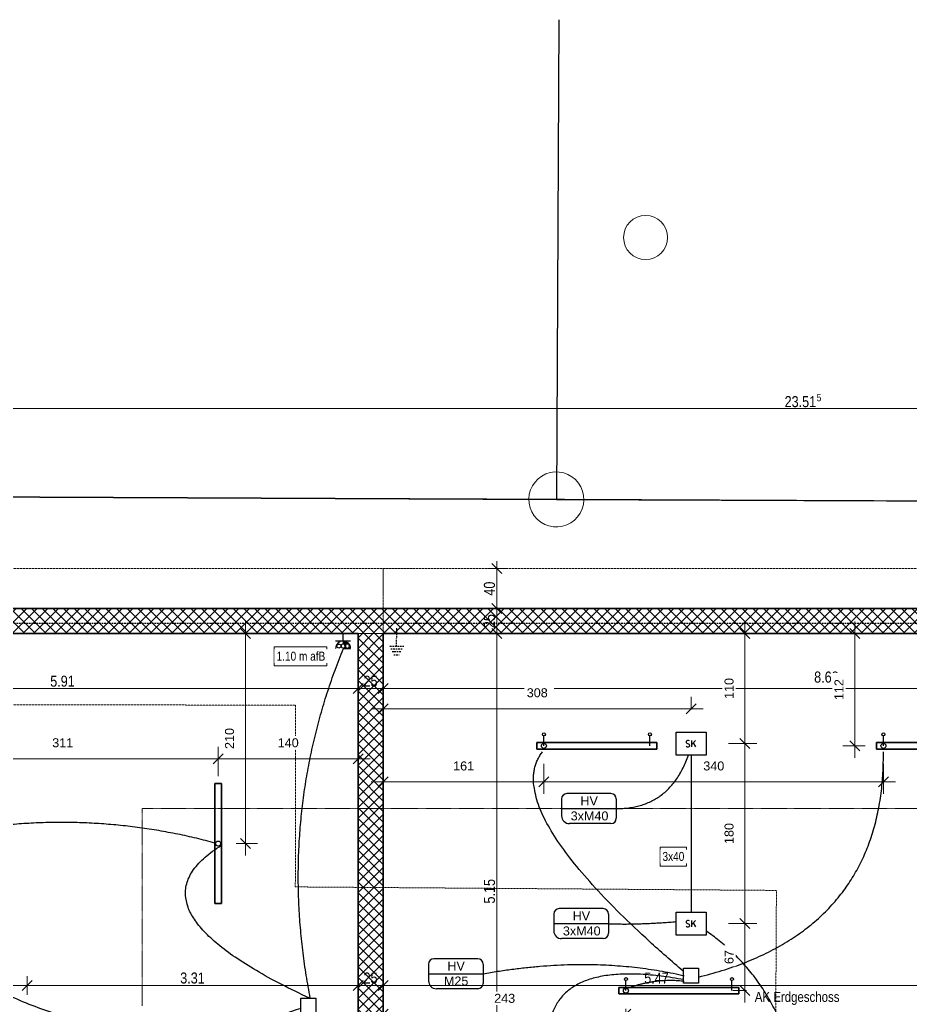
# Model space of a CAD drawing. Header units: millimetres. Extents: x -24363 to 26500, y -21894 to 23000.
# Drawn here: x -9004 to -98, y 3434 to 13287 of the extents above; entities that cross this region are included whole.
import ezdxf

# ---------------------------------------------------------------- set-up
doc = ezdxf.new("R2010")
doc.units = ezdxf.units.MM
for name, pattern in [('Achse', [25, 15, -5, 0, -5]), ('IMPORT-Strich 2_1mm _3_', [3, 2, -1]), ('IMPORT-Strich 6_1mm', [7, 6, -1]), ('IMPORT-Strichpunkt 3_1_1mm Achsen _3_', [5, 3, -1, 0, -1]), ('IMPORT-Strichpunkt 6_2_2mm Schnitt _3_', [10, 6, -2, 0, -2]), ('Verdeckt 0_75', [1.5, 0.75, -0.75])]:
    doc.linetypes.add(name, pattern=pattern)
for name, color, linetype, lineweight in [('0 Neu', 7, 'Continuous', 5), ('000 Kataster', 7, 'Continuous', 5), ('000 Kataster Abbruch', 7, 'Continuous', 5), ('000-2 Kataster Parzellenpunkte', 7, 'Continuous', 5), ('000-3 Kataster Parzellengrenzen', 7, 'Continuous', 5), ('010 Aussenwände Bauteilschraffuren Neu', 7, 'Continuous', 5), ('010 Aussenwände Neu', 7, 'Continuous', 5), ('015 Innenwände Bauteilschraffuren Neu', 7, 'Continuous', 5), ('015 Innenwände Neu', 7, 'Continuous', 5), ('027 Oberhalb Neu', 7, 'Continuous', 5), ('030 Bodenaufbauten Neu', 7, 'Continuous', 5), ('035 Decken Neu', 7, 'Continuous', 5), ('080 Raum Innen Kontur Neu', 7, 'Continuous', 5), ('110 Bemassungen Ausführung Neu', 7, 'Continuous', 5), ('160 Beschriftungen Ausführung Neu', 7, 'Continuous', 5), ('Allgemeine Beschriftungen', 7, 'Continuous', 5), ('Allgemeines Modell', 7, 'Continuous', 5), ('Bemaßungen', 7, 'Continuous', 9), ('Bemaßungen-50', 7, 'Continuous', 9), ('Elektrische Ausstattung', 7, 'Continuous', 5), ('Elektroinstallationen', 7, 'Continuous', 5), ('Kabel', 7, 'Continuous', 5), ('Leuchten', 7, 'Continuous', 5), ('Wände', 7, 'Continuous', 5)]:
    doc.layers.add(name, color=color, linetype=linetype, lineweight=lineweight)
for name, color, linetype, lineweight, true_color in [('5773_100 Untergeschoss_dwg', 7, 'Continuous', 5, 0x767676), ('Detailelemente', 1, 'Continuous', 25, 0xff0000), ('Linien', 7, 'Verdeckt 0_75', 5, 0xc0c0c0)]:
    doc.layers.add(name, color=color, linetype=linetype, lineweight=lineweight, true_color=true_color)
doc.styles.add('Arial Narrow', font='ARIALN.TTF', dxfattribs={"height": 110.000002})
doc.styles.add('Arial Narrow_1', font='ARIALN.TTF', dxfattribs={"height": 72.600002})
doc.styles.add('Arial Narrow_9', font='ARIALN.TTF', dxfattribs={"height": 100})
doc.styles.add('Arial_5', font='arial.ttf', dxfattribs={"height": 90})
doc.styles.add('Arial_6', font='arial.ttf', dxfattribs={"width": 0.8, "height": 90})
doc.dimstyles.new('Diagonal_-_1_8_mm_Arial', dxfattribs={"dimscale": 304.8, "dimtxt": 91.823346, "dimasz": 0.328084, "dimexe": 0.393701, "dimexo": 0.246063, "dimgap": 0.287073, "dimtad": 1, "dimdec": 0, "dimlfac": 0.1, "dimzin": 0, "dimdsep": 46, "dimtxsty": 'Arial_5', "dimblk1": 'OBLIQUE', "dimblk2": 'OBLIQUE', "dimsah": 1, "dimcen": 0.09, "dimdle": 0.393701, "dimadec": 3, "dimazin": 2, "dimtfac": 1, "dimtdec": 4, "dimtix": 1, "dimtmove": 0, "dimatfit": 3, "dimfxl": 1, "dimtvp": 1, "dimtfill": 1, "dimtolj": 1, "dimtzin": 0, "dimarcsym": 2})
pattern_1 = [(60.551, (0, 0), (-65.30952, 36.87365), []), (150.551, (0, 0), (36.87365, 65.30952), [])]

# ---------------------------------------------------------------- blocks, each defined once
blk = doc.blocks.new('DirectShape - Modell_Elektroplaner_002-17024804-UG')
at = {"layer": 'Wände', "color": 253, "true_color": 0xa3a3a3}
for p, q in [((0, 250), (0, 0)), ((5150, 250), (0, 250)), ((5150, 0), (5150, 250)), ((0, 0), (5150, 0))]:
    blk.add_line(p, q, dxfattribs=at)
blk = doc.blocks.new('DirectShape - Wand-035-17009992-UG')
blk.add_blockref('DirectShape - Modell_Elektroplaner_002-17024804-UG', (0, 0))
blk = doc.blocks.new('DirectShape - Freifläche-001-17037210-UG')
at = {"layer": 'Allgemeines Modell', "color": 251, "true_color": 0x666666}
for p, q in [((4238.1, 20429.8), (14064.3, 20386.7)), ((17885.6, 20370.6), (14064.3, 20386.7)), ((12639.4, 19295.5), (5564, 19295.5)), ((24060.1, 19295.5), (12639.4, 19295.5))]:
    blk.add_line(p, q, dxfattribs=at)
at = {"layer": 'Allgemeines Modell', "color": 253, "true_color": 0xa3a3a3}
for p, q in [((4238.1, 20429.8), (14064.3, 20386.7)), ((14064.3, 20386.7), (17885.6, 20370.6)), ((12639.4, 19295.5), (5564, 19295.5)), ((24060.1, 19295.5), (12639.4, 19295.5))]:
    blk.add_line(p, q, dxfattribs=at)
blk = doc.blocks.new('DirectShape - Modell_Elektroplaner_002-17025010-UG')
at = {"layer": 'Wände', "color": 253, "true_color": 0xa3a3a3}
for p, q in [((22115, 0), (0, 0)), ((0, -250), (22115, -250))]:
    blk.add_line(p, q, dxfattribs=at)
blk = doc.blocks.new('DirectShape - Wand-013-17010258-UG')
blk.add_blockref('DirectShape - Modell_Elektroplaner_002-17025010-UG', (0, 0))
blk = doc.blocks.new('Modell_Elektroplaner_002_ifc-1-UG')
at = {"layer": 'Allgemeines Modell', "color": 251, "lineweight": 5, "true_color": 0x666666, "rotation": 359.999751747052}
blk.add_blockref('DirectShape - Freifläche-001-17037210-UG', (-17702.2, -11895.4), dxfattribs=at)
at = {"layer": 'Wände', "color": 251, "lineweight": 5, "true_color": 0x666666}
for name, p, rotation in [('DirectShape - Wand-013-17010258-UG', (-11530, 7400), 359.999751747052), ('DirectShape - Wand-035-17009992-UG', (-5370, 2000), 89.9997517460218)]:
    blk.add_blockref(name, p, dxfattribs=dict(at, rotation=rotation))
blk = doc.blocks.new('tin_LED_Lichtleiste - Lichtleiste LED 120-17546088-UG')
at = {"layer": 'Leuchten', "color": 150, "lineweight": 25, "true_color": 0x007fff}
for p, q in [((600, 32.5), (-600, 32.5)), ((-600, 32.5), (-600, -32.5)), ((-600, 32.5), (600, 32.5)), ((-600, -32.5), (-600, 32.5)), ((600, -32.5), (600, 32.5)), ((600, 32.5), (600, -32.5)), ((-600, -32.5), (600, -32.5)), ((600, -32.5), (-600, -32.5))]:
    blk.add_line(p, q, dxfattribs=at)
blk.add_circle((0, 0), 25, dxfattribs=at)
blk = doc.blocks.new('tin_Steckdose_T13_AP - Steckdose 3xT13 AP-17882971-UG')
at = {"layer": 'Detailelemente', "true_color": 0x007fff}
h = blk.add_hatch(color=150, dxfattribs=at)
h.paths.add_polyline_path([(-293.6, -75), (-293.6, -105), (-288.4, -105.7), (-283.6, -107.7), (-279.4, -110.9), (-276.2, -115), (-274.2, -119.8), (-273.6, -125), (-274.2, -130.2), (-276.2, -135), (-279.4, -139.1), (-283.6, -142.3), (-288.4, -144.3), (-293.6, -145), (-293.6, -150), (-218.6, -150), (-221.1, -130.6), (-228.6, -112.5), (-240.5, -97), (-256.1, -85), (-274.1, -77.6)])
h.paths.add_polyline_path([(-251.1, -105), (-245.9, -105.7), (-241.1, -107.7), (-236.9, -110.9), (-233.7, -115), (-231.7, -119.8), (-231.1, -125), (-231.7, -130.2), (-233.7, -135), (-236.9, -139.1), (-241.1, -142.3), (-245.9, -144.3), (-251.1, -145), (-256.2, -144.3), (-261.1, -142.3), (-265.2, -139.1), (-268.4, -135), (-270.4, -130.2), (-271.1, -125), (-270.4, -119.8), (-268.4, -115), (-265.2, -110.9), (-261.1, -107.7), (-256.2, -105.7)])
at = {"layer": 'Detailelemente', "color": 150, "true_color": 0x007fff}
for p, q in [((-218.6, -75), (-368.6, -75)), ((-293.6, -75), (-293.6, 0)), ((-293.6, -75), (-293.6, -105)), ((-293.6, -145), (-293.6, -150)), ((-293.6, -150), (-218.6, -150))]:
    blk.add_line(p, q, dxfattribs=at)
for centre, radius in [((-293.6, 0), 0.3), ((-336.1, -125), 20), ((-293.6, -150), 0.3), ((-293.6, -150), 0.3)]:
    blk.add_circle(centre, radius, dxfattribs=at)
for centre, radius, start, end in [((-293.6, -150), 75, 0, 180), ((-293.6, -150), 75, 0, 90), ((-293.6, -125), 20, 90, 270), ((-293.6, -125), 20, 270, 90), ((-251.1, -125), 20, 0, 180), ((-251.1, -125), 20, 180, 0)]:
    blk.add_arc(centre, radius, start, end, dxfattribs=at)
blk = doc.blocks.new('tin_LED_Lichtleiste - Lichtleiste LED 120-18211341-UG')
at = {"layer": 'Leuchten', "color": 150, "lineweight": 25, "true_color": 0x007fff}
for p, q in [((-530, 0), (-530, 100)), ((530, 0), (530, 100)), ((600, 32.5), (-600, 32.5)), ((-600, 32.5), (-600, -32.5)), ((-600, 32.5), (600, 32.5)), ((-600, -32.5), (-600, 32.5)), ((600, -32.5), (600, 32.5)), ((600, 32.5), (600, -32.5)), ((-600, -32.5), (600, -32.5)), ((600, -32.5), (-600, -32.5))]:
    blk.add_line(p, q, dxfattribs=at)
for centre, radius in [((-530, 115), 15), ((530, 115), 15), ((-530, 0), 25)]:
    blk.add_circle(centre, radius, dxfattribs=at)
blk = doc.blocks.new('tin_Abzweigdose_Flaeche_Decke - 115x115x115-18254457-UG')
at = {"layer": 'Detailelemente', "color": 150, "true_color": 0x007fff}
for p, q in [((-75, 75), (75, 75)), ((-75, -75), (-75, 75)), ((75, 75), (75, -75)), ((75, -75), (-75, -75))]:
    blk.add_line(p, q, dxfattribs=at)
blk = doc.blocks.new('tin_Erdung Wand - Erdung Wand-18182667-UG')
at = {"layer": 'Elektroinstallationen', "color": 1, "linetype": 'Achse', "lineweight": 25, "true_color": 0xff0000}
for p, q in [((-58.8, 208.5), (58.8, 208.5)), ((-42.7, 236.5), (42.7, 236.5)), ((26.5, 264.5), (-26.5, 264.5)), ((-75, 180.5), (75, 180.5)), ((0, 180.5), (0, 102.5)), ((0, 0), (0, 102.5))]:
    blk.add_line(p, q, dxfattribs=at)
blk = doc.blocks.new('tin_Schlaufdose_Flaeche_Decke - 250x180x120-17548283-UG')
at = {"layer": 'Elektrische Ausstattung', "color": 1, "lineweight": 25, "true_color": 0xff0000}
for p, q in [((-150, 115), (150, 115)), ((-150, -115), (-150, 115)), ((150, 115), (150, -115)), ((-42.1, 4.1), (-20.9, -6.5)), ((7.5, -33.3), (7.5, 31.4)), ((43.5, 31.4), (7.5, -8.1)), ((21.4, 7.1), (43.9, -33.3)), ((150, -115), (-150, -115))]:
    blk.add_line(p, q, dxfattribs=at)
for centre, radius, start, end in [((-35.5, 17), 14.5, 166.68005, 242.94945), ((-35.5, 17), 14.4, 90.77116, 166.80591), ((-36, -17.5), 48.9, 67.89556, 89.59555), ((-26.8, 7.6), 40.9, 235.43154, 268.51932), ((-28.4, -18.9), 14.4, 272.50152, 346.80592), ((-28.5, -18.8), 14.5, 346.68006, 58.22264)]:
    blk.add_arc(centre, radius, start, end, dxfattribs=at)
blk = doc.blocks.new('tin_Beschriftung_Verweis_2 Zeilen - Verteilung_ Leerrohr-18190315-UG')
at = {"layer": 'Elektroinstallationen', "color": 1, "lineweight": 25, "true_color": 0xff0000}
for p, q in [((220, 150), (-220, 150)), ((-273.6, 96.4), (-273.6, -71.4)), ((273.6, 96.4), (273.6, -96.4)), ((-273.6, 0), (273.6, 0)), ((220, -150), (-195, -150))]:
    blk.add_line(p, q, dxfattribs=at)
for centre, radius, start, end in [((-220, 96.4), 53.6, 90, 180), ((220, 96.4), 53.6, 360, 90), ((-195, -71.4), 78.6, 180, 270), ((220, -96.4), 53.6, 270, 0)]:
    blk.add_arc(centre, radius, start, end, dxfattribs=at)
blk = doc.blocks.new('tin_Beschriftung_Verweis_2 Zeilen - Verteilung_ Leerrohr-V15-UG')
at = {"layer": 'Elektroinstallationen', "color": 150, "lineweight": 25, "true_color": 0x007fff}
for p, q in [((220, 150), (-220, 150)), ((-273.6, 96.4), (-273.6, -71.4)), ((273.6, 96.4), (273.6, -96.4)), ((-273.6, 0), (273.6, 0)), ((220, -150), (-195, -150))]:
    blk.add_line(p, q, dxfattribs=at)
for centre, radius, start, end in [((-220, 96.4), 53.6, 90, 180), ((220, 96.4), 53.6, 360, 90), ((-195, -71.4), 78.6, 180, 270), ((220, -96.4), 53.6, 270, 0)]:
    blk.add_arc(centre, radius, start, end, dxfattribs=at)
blk = doc.blocks.new('tin_Fundamenterder_Horizontal_P1_P2 - Banderder verzinkt 50mm2-18180869-UG')
at = {"layer": 'Elektroinstallationen', "color": 1, "linetype": 'Achse', "lineweight": 25, "true_color": 0xff0000}
blk.add_line((1460, 0), (22246.9, 0), dxfattribs=at)
blk = doc.blocks.new('5773_100 Untergeschoss_dwg-17512464-UG')
at = {"layer": '010 Aussenwände Bauteilschraffuren Neu', "true_color": 0x808080}
h = blk.add_hatch(dxfattribs=at)
h.set_pattern_fill('FP_1', color=8, style=0, pattern_type=2)
h.set_pattern_definition(pattern_1)
h.paths.add_polyline_path([(-13024.8, 3797.1), (6874.1, 9334.6), (6807.1, 9575.5), (-13091.8, 4038)])
h.paths.add_polyline_path([(7000, 9369.7), (8280.6, 9726.1), (8213.6, 9966.9), (6903.4, 9602.3), (6970.4, 9361.4)])
at = {"layer": '015 Innenwände Bauteilschraffuren Neu', "true_color": 0x808080}
h = blk.add_hatch(dxfattribs=at)
h.set_pattern_fill('FP_1', color=8, style=0, pattern_type=2)
h.set_pattern_definition(pattern_1)
h.paths.add_polyline_path([(-5709.6, 487.1), (-7090.3, 5448.6), (-7331.2, 5381.6), (-5950.4, 420.1)])
at = {"layer": '0 Neu'}
blk.add_circle((-5623.7, 9967.4), 220, dxfattribs=at)
at = {"layer": '000 Kataster', "color": 251, "linetype": 'IMPORT-Strich 6_1mm', "true_color": 0x656565, "flags": 128}
for points in [[(4873.3, 15148.2), (6149.9, 10471.2), (-19347.1, 3494.1), (-20118.1, 6108.1), (-20695.6, 8032.7)], [(4873.3, 15148.2), (6149.9, 10471.2), (-19347.1, 3494.1), (-14741.1, -12120.8)]]:
    blk.add_lwpolyline(points, dxfattribs=at)
at = {"layer": '000 Kataster Abbruch', "color": 40, "linetype": 'IMPORT-Strich 2_1mm _3_', "true_color": 0xffbf00, "flags": 128}
blk.add_lwpolyline([(-1603.2, 328.1), (-2613.1, 4029.2), (-7257.1, 2773.2), (-7741.1, 4524.2), (-11186.1, 3572.2), (-10714.1, 1804.2), (-10964.6, 1737.3)], dxfattribs=at)
at = {"layer": '000-2 Kataster Parzellenpunkte', "color": 251, "true_color": 0x656565, "flags": 128}
blk.add_lwpolyline([(-5781.1, 7480.2), (-5826.4, 7476.4), (-5870.4, 7465.3), (-5912, 7447), (-5950, 7422.2), (-5983.5, 7391.4), (-6011.4, 7355.6), (-6033, 7315.7), (-6047.7, 7272.7), (-6055.2, 7227.9), (-6055.2, 7182.5), (-6047.7, 7137.7), (-6033, 7094.7), (-6011.4, 7054.8), (-5983.5, 7018.9), (-5950, 6988.2), (-5912, 6963.3), (-5870.4, 6945.1), (-5826.4, 6933.9), (-5781.1, 6930.2), (-5735.9, 6933.9), (-5691.8, 6945.1), (-5650.2, 6963.3), (-5612.2, 6988.2), (-5578.8, 7018.9), (-5550.9, 7054.8), (-5529.3, 7094.7), (-5514.6, 7137.7), (-5507.1, 7182.5), (-5507.1, 7227.9), (-5514.6, 7272.7), (-5529.3, 7315.7), (-5550.9, 7355.6), (-5578.8, 7391.4), (-5612.2, 7422.2), (-5650.3, 7447), (-5691.8, 7465.3), (-5735.9, 7476.4)], close=True, dxfattribs=at)
at = {"layer": '000-3 Kataster Parzellengrenzen', "color": 251, "lineweight": 25, "true_color": 0x656565, "flags": 128}
for points in [[(-7042.7, 11832.1), (-5781.1, 7205.2), (6149.9, 10471.2), (4873.5, 15148.2)], [(-20695.6, 8032.7), (-20118.1, 6108.1), (-19347.1, 3494.1), (-14741.1, -12120.8), (-19347.1, 3494.1), (-17887.1, 3893.1), (-5781.1, 7205.2), (6149.9, 10471.2), (17033.8, 13448.8)], [(-7042.7, 11832.1), (-5781.1, 7205.2), (-17887.1, 3893.1), (-19347.1, 3494.1), (-20118.1, 6108.1), (-20695.6, 8032.7)]]:
    blk.add_lwpolyline(points, dxfattribs=at)
at = {"layer": '010 Aussenwände Neu', "lineweight": 35}
blk.add_line((-7090.3, 5448.6), (1271.9, 7775.7), dxfattribs=at)
at = {"layer": '010 Aussenwände Neu', "lineweight": 35, "flags": 128}
for points in [[(6807.1, 9575.5), (-13091.8, 4038), (-13380.8, 3957.5), (-14151.6, 3743)], [(-11912.2, -201), (-13024.8, 3797.1), (-7331.2, 5381.6)]]:
    blk.add_lwpolyline(points, dxfattribs=at)
at = {"layer": '015 Innenwände Neu', "lineweight": 35, "flags": 128}
blk.add_lwpolyline([(-7331.2, 5381.6), (-5950.5, 420.1), (-5998.6, 406.7), (-5931.6, 165.8), (-3696.5, 787.8), (-3763.6, 1028.7), (-5709.6, 487.1), (-7090.3, 5448.6)], dxfattribs=at)
at = {"layer": '027 Oberhalb Neu', "linetype": 'IMPORT-Strichpunkt 6_2_2mm Schnitt _3_'}
for p, q in [((8990.7, 8107.1), (-8179.4, 3329)), ((-8242, 3311.6), (-8942.9, 3116.5)), ((-8179.4, 3329), (-8242, 3311.6))]:
    blk.add_line(p, q, dxfattribs=at)
at = {"layer": '027 Oberhalb Neu', "color": 251, "linetype": 'IMPORT-Strichpunkt 6_2_2mm Schnitt _3_', "true_color": 0x656565}
blk.add_line((-8942.9, 3116.5), (-8414.8, 1218.6), dxfattribs=at)
at = {"layer": '030 Bodenaufbauten Neu', "flags": 128}
for points in [[(1271.9, 7775.7), (1692.9, 6263.1), (271.8, 5867.7), (909.9, 3574.8), (-761.6, 3109.7), (-439.9, 1953.6), (-2530.4, 1371.8), (-2463.4, 1131), (-3658, 798.5), (-3725, 1039.4), (-5709.6, 487.1), (-7090.3, 5448.6)], [(-13024.8, 3797.1), (-7331.2, 5381.6), (-6218.6, 1383.5), (-5950.5, 420.1), (-6037.2, 396), (-5970.1, 155.1), (-6914.3, -107.6), (-6981.3, 133.2), (-9139.3, -467.3), (-9407.4, 496.1), (-11912.2, -201)]]:
    blk.add_lwpolyline(points, close=True, dxfattribs=at)
at = {"layer": '035 Decken Neu', "linetype": 'IMPORT-Strichpunkt 3_1_1mm Achsen _3_', "flags": 128}
blk.add_lwpolyline([(6807.1, 9575.5), (-13380.8, 3957.5), (-12201.2, -281.4), (-3997.6, 2001.5)], dxfattribs=at)
at = {"layer": '035 Decken Neu', "linetype": 'IMPORT-Strich 2_1mm _3_', "flags": 128}
blk.add_lwpolyline([(-687.7, -3496.9), (-790.8, -3126.5), (-2476.7, -3595.6), (-3227.4, -898.1), (-6580, -1831.1), (-7049.1, -145.2), (-5642.6, 246.3), (-7264.6, 6074.8), (1097.7, 8401.9), (-7264.6, 6074.8), (-5642.6, 246.3), (-7049.1, -145.2), (-6580, -1831.1), (-3227.4, -898.1), (-2476.7, -3595.6), (-790.8, -3126.5)], close=True, dxfattribs=at)
blk.add_lwpolyline([(-14803.6, -590.4), (-12693.8, -3.3), (-13873.4, 4235.7), (-7264.6, 6074.8), (-5642.6, 246.3), (-7049.1, -145.2), (-6580, -1831.1), (-3227.4, -898.1), (-2476.7, -3595.6), (-790.8, -3126.5), (-687.7, -3496.9)], dxfattribs=at)
at = {"layer": '080 Raum Innen Kontur Neu', "color": 9, "true_color": 0xc0c0c0, "flags": 128}
for points in [[(-7090.3, 5448.6), (-5709.6, 487.1), (-439.9, 1953.6), (-707.9, 2917), (-761.6, 3109.7), (909.9, 3574.8), (271.8, 5867.7), (1692.9, 6263.1), (1271.9, 7775.7)], [(-13024.8, 3797.1), (-11912.2, -201), (-9407.4, 496.1), (-9139.3, -467.3), (-5950.5, 420.1), (-7331.2, 5381.6)]]:
    blk.add_lwpolyline(points, close=True, dxfattribs=at)
at = {"layer": '110 Bemassungen Ausführung Neu', "color": 254, "true_color": 0xcccccc}
for p, q in [((-6078.8, 6404.8), (-6259.5, 6354.5)), ((-5971.6, 6019.4), (-6152.2, 5969.1)), ((-5904.6, 5778.6), (-6085.2, 5728.3)), ((-7158.6, 4761.4), (-7208.8, 4942)), ((-6363, 1902.4), (-6413.2, 2083)), ((-6122.1, 1969.4), (-6172.4, 2150)), ((-9551.8, 1015), (-9602, 1195.6))]:
    blk.add_line(p, q, dxfattribs=at)
at = {"layer": '110 Bemassungen Ausführung Neu', "color": 254, "lineweight": 25, "true_color": 0xcccccc}
blk.add_line((-6107.6, 6344.9), (-6230.7, 6414.4), dxfattribs=at)
at = {"layer": '110 Bemassungen Ausführung Neu', "color": 254, "true_color": 0xcccccc, "flags": 128}
for points in [[(-15049, 5569.3), (-14976.8, 5589.4), (7677.4, 11893.7), (7749.7, 11913.8)], [(-6942.8, 4918.7), (-7183.7, 4851.7), (-6942.8, 4918.7), (1419.4, 7245.8), (1660.2, 7312.8), (1419.4, 7245.8)], [(-6169.1, 6379.6), (-6061.9, 5994.3), (-6169.1, 6379.6), (-6189.3, 6451.9)], [(-4366.1, -99.4), (-4547.2, 551.1), (-4614.2, 791.9), (-5994.9, 5753.4), (-6061.9, 5994.3), (-5994.9, 5753.4)], [(-4366.1, -99.4), (-4547.2, 551.1), (-4614.2, 791.9), (-5994.9, 5753.4), (-4614.2, 791.9)], [(-13937.1, 2972.3), (-13166.4, 3186.8), (-12877.3, 3267.2), (-13166.4, 3186.8), (-12877.3, 3267.2), (-7183.7, 4851.7), (-12877.3, 3267.2)], [(-6388.1, 1992.7), (-6147.2, 2059.7), (-6388.1, 1992.7), (-9576.9, 1105.3), (-6388.1, 1992.7), (-6147.2, 2059.7), (-877.5, 3526.2), (794, 3991.3), (-877.5, 3526.2)], [(-13502.7, 12.8), (-13430.5, 32.9), (-13141.5, 113.3), (-12370.8, 327.8), (-13141.5, 113.3), (-12370.8, 327.8), (-12081.7, 408.2), (-9576.9, 1105.3), (-12081.7, 408.2)]]:
    blk.add_lwpolyline(points, dxfattribs=at)
at = {"layer": '110 Bemassungen Ausführung Neu', "color": 254, "lineweight": 25, "true_color": 0xcccccc, "flags": 128}
for points in [[(-6000.3, 5959.5), (-6123.5, 6029)], [(-5933.3, 5718.7), (-6056.5, 5788.2)], [(-6977.6, 4857.1), (-6908.1, 4980.3)], [(-7218.5, 4790.1), (-7148.9, 4913.3)], [(-6182, 1998.1), (-6112.5, 2121.3)], [(-6422.9, 1931.1), (-6353.3, 2054.3)], [(-9611.7, 1043.7), (-9542.1, 1166.9)]]:
    blk.add_lwpolyline(points, close=True, dxfattribs=at)
at = {"layer": '110 Bemassungen Ausführung Neu', "color": 254, "true_color": 0xcccccc, "flags": 128}
blk.add_lwpolyline([(-6968, 5009), (-6917.7, 4828.4)], close=True, dxfattribs=at)
at = {"layer": '110 Bemassungen Ausführung Neu', "color": 254, "true_color": 0xcccccc, "attachment_point": 1, "line_spacing_factor": 0.974696}
for s, insert, char_height, width, rotation, style in [('23.51', (-3858.9, 8811.7), 110, 376.891, 15.551, 'Arial Narrow'), ('5', (-3555.9, 8918.6), 72.6, 55.278, 15.551, 'Arial Narrow_1'), ('40', (-6220.9, 6084.1), 110, 167.507, 105.551, 'Arial Narrow'), ('8.68', (-2836.2, 6238.4), 110, 293.138, 15.551, 'Arial Narrow'), ('25', (-6133.8, 5771), 110, 167.507, 105.551, 'Arial Narrow'), ('25', (-7166.1, 4990.6), 110, 167.507, 15.551, 'Arial Narrow'), ('5.91', (-10184.5, 4150.6), 110, 293.138, 15.551, 'Arial Narrow'), ('5.15', (-5395.7, 3118.7), 110, 293.138, 105.551, 'Arial Narrow'), ('5.47', (-3666.4, 2884.1), 110, 293.138, 15.551, 'Arial Narrow'), ('25', (-6370.5, 2131.6), 110, 167.507, 15.551, 'Arial Narrow'), ('3.31', (-8136.5, 1640.2), 110, 293.138, 15.551, 'Arial Narrow')]:
    blk.add_mtext(s, dxfattribs=dict(at, insert=insert, char_height=char_height, width=width, rotation=rotation, style=style))
at = {"layer": '160 Beschriftungen Ausführung Neu', "color": 254, "true_color": 0xcccccc, "insert": (-2549.4, 2993.9), "char_height": 100, "width": 1015.591, "attachment_point": 1, "rotation": 15.551, "line_spacing_factor": 0.974696, "style": 'Arial Narrow_9'}
blk.add_mtext('AK Erdgeschoss', dxfattribs=at)
blk = doc.blocks.new('DIMBLOCK26-UG')
at = {"layer": 'Bemaßungen-50', "lineweight": 35}
for p, q in [((-1751.6, 7150), (-1801.6, 7200)), ((-1751.6, 7150), (-1701.6, 7100)), ((-1751.6, 6050), (-1801.6, 6100)), ((-1751.6, 6050), (-1701.6, 6000))]:
    blk.add_line(p, q, dxfattribs=at)
at = {"layer": 'Bemaßungen-50'}
for p, q in [((-1751.6, 5930), (-1751.6, 7270)), ((-1751.6, 7150), (-1871.6, 7150)), ((-1751.6, 7150), (-1747.3, 7150)), ((-1751.6, 6050), (-1915, 6050)), ((-1751.6, 6050), (-1631.6, 6050))]:
    blk.add_line(p, q, dxfattribs=at)
at = {"layer": 'Bemaßungen-50', "color": 0, "insert": (-1956, 6496.1), "char_height": 90, "width": 249.194, "attachment_point": 1, "rotation": 90, "line_spacing_factor": 0.941778, "style": 'Arial_5', "bg_fill": 3, "box_fill_scale": 1.25, "bg_fill_color": 256, "bg_fill_true_color": 13158600, "bg_fill_transparency": 0}
blk.add_mtext('110', dxfattribs=at)
blk = doc.blocks.new('_Oblique')
at = {"color": 0, "linetype": 'ByBlock', "lineweight": -2}
blk.add_line((-0.5, -0.5), (0.5, 0.5), dxfattribs=at)
blk = doc.blocks.new('DIMBLOCK27-UG')
at = {"layer": 'Bemaßungen-50'}
for p, q in [((-2290, 6398.9), (-2290, 6518.9)), ((-2170, 6398.9), (-5490, 6398.9)), ((-5370, 6398.9), (-5370, 6403.2)), ((-5370, 6398.9), (-5370, 6278.9)), ((-2290, 6398.9), (-2290, 6390))]:
    blk.add_line(p, q, dxfattribs=at)
at = {"layer": 'Bemaßungen-50', "lineweight": 35}
for p, q in [((-5370, 6398.9), (-5320, 6448.9)), ((-2290, 6398.9), (-2240, 6448.9)), ((-5370, 6398.9), (-5420, 6348.9)), ((-2290, 6398.9), (-2340, 6348.9))]:
    blk.add_line(p, q, dxfattribs=at)
at = {"layer": 'Bemaßungen-50', "color": 0, "insert": (-3933.8, 6603.3), "char_height": 90, "width": 249.194, "attachment_point": 1, "line_spacing_factor": 0.941778, "style": 'Arial_5', "bg_fill": 3, "box_fill_scale": 1.25, "bg_fill_color": 256, "bg_fill_true_color": 13158600, "bg_fill_transparency": 0}
blk.add_mtext('308', dxfattribs=at)
blk = doc.blocks.new('DIMBLOCK28-UG')
at = {"layer": 'Bemaßungen-50'}
for p, q in [((-1751.6, 4130), (-1751.6, 6170)), ((-1751.6, 6050), (-1915, 6050)), ((-1751.6, 6050), (-1631.6, 6050)), ((-1751.6, 4250), (-1915, 4250)), ((-1751.6, 4250), (-1631.6, 4250))]:
    blk.add_line(p, q, dxfattribs=at)
at = {"layer": 'Bemaßungen-50', "lineweight": 35}
for p, q in [((-1751.6, 6050), (-1801.6, 6100)), ((-1751.6, 6050), (-1701.6, 6000)), ((-1751.6, 4250), (-1801.6, 4300)), ((-1751.6, 4250), (-1701.6, 4200))]:
    blk.add_line(p, q, dxfattribs=at)
at = {"layer": 'Bemaßungen-50', "color": 0, "insert": (-1956, 5046.2), "char_height": 90, "width": 249.194, "attachment_point": 1, "rotation": 90, "line_spacing_factor": 0.941778, "style": 'Arial_5', "bg_fill": 3, "box_fill_scale": 1.25, "bg_fill_color": 256, "bg_fill_true_color": 13158600, "bg_fill_transparency": 0}
blk.add_mtext('180', dxfattribs=at)
blk = doc.blocks.new('DIMBLOCK29-UG')
at = {"layer": 'Bemaßungen-50', "lineweight": 35}
for p, q in [((-652, 7150), (-702, 7200)), ((-652, 7150), (-602, 7100)), ((-652, 6027.5), (-702, 6077.5)), ((-652, 6027.5), (-602, 5977.5))]:
    blk.add_line(p, q, dxfattribs=at)
at = {"layer": 'Bemaßungen-50'}
for p, q in [((-652, 5907.5), (-652, 7270)), ((-652, 7150), (-772, 7150)), ((-652, 7150), (-647.7, 7150)), ((-652, 6027.5), (-772, 6027.5)), ((-652, 6027.5), (-548.2, 6027.5))]:
    blk.add_line(p, q, dxfattribs=at)
at = {"layer": 'Bemaßungen-50', "color": 0, "insert": (-856.4, 6484.9), "char_height": 90, "width": 249.194, "attachment_point": 1, "rotation": 90, "line_spacing_factor": 0.941778, "style": 'Arial_5', "bg_fill": 3, "box_fill_scale": 1.25, "bg_fill_color": 256, "bg_fill_true_color": 13158600, "bg_fill_transparency": 0}
blk.add_mtext('112', dxfattribs=at)
blk = doc.blocks.new('DIMBLOCK30-UG')
at = {"layer": 'Bemaßungen-50'}
for p, q in [((-3762.1, 5667.3), (-3762.1, 5846.2)), ((-5370, 5667.3), (-5370, 5787.3)), ((-5490, 5667.3), (-3762.1, 5667.3)), ((-5370, 5667.3), (-5370, 5663)), ((-3762.1, 5667.3), (-3762.1, 5547.3))]:
    blk.add_line(p, q, dxfattribs=at)
at = {"layer": 'Bemaßungen-50', "lineweight": 35}
for p, q in [((-5370, 5667.3), (-5320, 5717.3)), ((-3762.1, 5667.3), (-3712.1, 5717.3)), ((-5370, 5667.3), (-5420, 5617.3)), ((-3762.1, 5667.3), (-3812.1, 5617.3))]:
    blk.add_line(p, q, dxfattribs=at)
at = {"layer": 'Bemaßungen-50', "color": 0, "insert": (-4669.8, 5871.6), "char_height": 90, "width": 249.194, "attachment_point": 1, "rotation": 359.99975, "line_spacing_factor": 0.941778, "style": 'Arial_5', "bg_fill": 3, "box_fill_scale": 1.25, "bg_fill_color": 256, "bg_fill_true_color": 13158600, "bg_fill_transparency": 0}
blk.add_mtext('161', dxfattribs=at)
blk = doc.blocks.new('DIMBLOCK31-UG')
at = {"layer": 'Bemaßungen-50'}
for p, q in [((-3762.1, 5667.3), (-3762.1, 5846.2)), ((-366.9, 5667.3), (-366.9, 5846.2)), ((-3762.1, 5667.3), (-246.9, 5667.3)), ((-3762.1, 5667.3), (-3762.1, 5547.3)), ((-366.9, 5667.3), (-366.9, 5547.3))]:
    blk.add_line(p, q, dxfattribs=at)
at = {"layer": 'Bemaßungen-50', "lineweight": 35}
for p, q in [((-3762.1, 5667.3), (-3712.1, 5717.3)), ((-366.9, 5667.3), (-316.9, 5717.3)), ((-3762.1, 5667.3), (-3812.1, 5617.3)), ((-366.9, 5667.3), (-416.9, 5617.3))]:
    blk.add_line(p, q, dxfattribs=at)
at = {"layer": 'Bemaßungen-50', "color": 0, "insert": (-2168.3, 5871.6), "char_height": 90, "width": 249.194, "attachment_point": 1, "rotation": 359.99975, "line_spacing_factor": 0.941778, "style": 'Arial_5', "bg_fill": 3, "box_fill_scale": 1.25, "bg_fill_color": 256, "bg_fill_true_color": 13158600, "bg_fill_transparency": 0}
blk.add_mtext('340', dxfattribs=at)
blk = doc.blocks.new('DIMBLOCK32-UG')
at = {"layer": 'Bemaßungen-50'}
for p, q in [((-5370, 3344.1), (-5370, 3464.1)), ((-2941.6, 3344), (-2941.6, 3398.6)), ((-5490, 3344.1), (-2821.6, 3344)), ((-5370, 3344.1), (-5370, 3339.8)), ((-2941.6, 3344), (-2941.6, 3224))]:
    blk.add_line(p, q, dxfattribs=at)
at = {"layer": 'Bemaßungen-50', "lineweight": 35}
for p, q in [((-5370, 3344.1), (-5320, 3394.1)), ((-2941.6, 3344), (-2891.6, 3394)), ((-5370, 3344.1), (-5420, 3294.1)), ((-2941.6, 3344), (-2991.6, 3294))]:
    blk.add_line(p, q, dxfattribs=at)
at = {"layer": 'Bemaßungen-50', "color": 0, "insert": (-4259.6, 3548.4), "char_height": 90, "width": 249.194, "attachment_point": 1, "rotation": 359.99975, "line_spacing_factor": 0.941778, "style": 'Arial_5', "bg_fill": 3, "box_fill_scale": 1.25, "bg_fill_color": 256, "bg_fill_true_color": 13158600, "bg_fill_transparency": 0}
blk.add_mtext('243', dxfattribs=at)
blk = doc.blocks.new('DIMBLOCK33-UG')
at = {"layer": 'Bemaßungen-50'}
for p, q in [((-1751.6, 3460), (-1751.6, 4370)), ((-1751.6, 4250), (-1915, 4250)), ((-1751.6, 4250), (-1631.6, 4250)), ((-1751.6, 3580), (-1871.6, 3580)), ((-1751.6, 3580), (-1736.6, 3580))]:
    blk.add_line(p, q, dxfattribs=at)
at = {"layer": 'Bemaßungen-50', "lineweight": 35}
for p, q in [((-1751.6, 4250), (-1801.6, 4300)), ((-1751.6, 4250), (-1701.6, 4200)), ((-1751.6, 3580), (-1801.6, 3630)), ((-1751.6, 3580), (-1701.6, 3530))]:
    blk.add_line(p, q, dxfattribs=at)
at = {"layer": 'Bemaßungen-50', "color": 0, "insert": (-1956, 3845.8), "char_height": 90, "width": 166.13, "attachment_point": 1, "rotation": 90, "line_spacing_factor": 0.941778, "style": 'Arial_5', "bg_fill": 3, "box_fill_scale": 1.25, "bg_fill_color": 256, "bg_fill_true_color": 13158600, "bg_fill_transparency": 0}
blk.add_mtext('67', dxfattribs=at)
blk = doc.blocks.new('DIMBLOCK34-UG')
at = {"layer": 'Bemaßungen-50'}
for p, q in [((-7020, 5899), (-7020, 6019)), ((-5500, 5898.9), (-7020, 5899)), ((-7020, 5899), (-7020, 5725)), ((-5620, 5898.9), (-5620, 5903.2)), ((-5620, 5898.9), (-5620, 5778.9))]:
    blk.add_line(p, q, dxfattribs=at)
at = {"layer": 'Bemaßungen-50', "lineweight": 35}
for p, q in [((-7020, 5899), (-6970, 5949)), ((-5620, 5898.9), (-5570, 5948.9)), ((-7020, 5899), (-7070, 5849)), ((-5620, 5898.9), (-5670, 5848.9))]:
    blk.add_line(p, q, dxfattribs=at)
at = {"layer": 'Bemaßungen-50', "color": 0, "insert": (-6423.8, 6103.3), "char_height": 90, "width": 249.194, "attachment_point": 1, "rotation": 359.99975, "line_spacing_factor": 0.941778, "style": 'Arial_5', "bg_fill": 3, "box_fill_scale": 1.25, "bg_fill_color": 256, "bg_fill_true_color": 13158600, "bg_fill_transparency": 0}
blk.add_mtext('140', dxfattribs=at)
blk = doc.blocks.new('DIMBLOCK35-UG')
at = {"layer": 'Bemaßungen-50'}
for p, q in [((-10130, 5899), (-10130, 6019)), ((-7020, 5899), (-7020, 6019)), ((-7020, 5899), (-10250, 5899)), ((-10130, 5899), (-10130, 5725)), ((-7020, 5899), (-7020, 5725))]:
    blk.add_line(p, q, dxfattribs=at)
at = {"layer": 'Bemaßungen-50', "lineweight": 35}
for p, q in [((-10130, 5899), (-10080, 5949)), ((-7020, 5899), (-6970, 5949)), ((-10130, 5899), (-10180, 5849)), ((-7020, 5899), (-7070, 5849))]:
    blk.add_line(p, q, dxfattribs=at)
at = {"layer": 'Bemaßungen-50', "color": 0, "insert": (-8678.8, 6103.3), "char_height": 90, "width": 249.194, "attachment_point": 1, "rotation": 359.99975, "line_spacing_factor": 0.941778, "style": 'Arial_5', "bg_fill": 3, "box_fill_scale": 1.25, "bg_fill_color": 256, "bg_fill_true_color": 13158600, "bg_fill_transparency": 0}
blk.add_mtext('311', dxfattribs=at)
blk = doc.blocks.new('DIMBLOCK36-UG')
at = {"layer": 'Bemaßungen-50', "lineweight": 35}
for p, q in [((-6746.9, 7150), (-6796.9, 7200)), ((-6746.9, 7150), (-6696.9, 7100)), ((-6746.9, 5050), (-6796.9, 5100)), ((-6746.9, 5050), (-6696.9, 5000))]:
    blk.add_line(p, q, dxfattribs=at)
at = {"layer": 'Bemaßungen-50'}
for p, q in [((-6746.9, 7270), (-6746.9, 4930)), ((-6746.9, 7150), (-6751.2, 7150)), ((-6746.9, 7150), (-6626.9, 7150)), ((-6746.9, 5050), (-6838.6, 5050)), ((-6746.9, 5050), (-6626.9, 5050))]:
    blk.add_line(p, q, dxfattribs=at)
at = {"layer": 'Bemaßungen-50', "color": 0, "insert": (-6951.3, 5996.2), "char_height": 90, "width": 249.194, "attachment_point": 1, "rotation": 90, "line_spacing_factor": 0.941778, "style": 'Arial_5', "bg_fill": 3, "box_fill_scale": 1.25, "bg_fill_color": 256, "bg_fill_true_color": 13158600, "bg_fill_transparency": 0}
blk.add_mtext('210', dxfattribs=at)

msp = doc.modelspace()

# ---------------------------------------------------------------- linework, layer by layer
at = {"layer": 'Allgemeine Beschriftungen', "color": 150, "lineweight": 18, "true_color": 0x007fff, "flags": 128}
msp.add_lwpolyline([(-6459.9, 7016.5), (-5933.5, 7016.5), (-5933.5, 6827.5), (-6459.9, 6827.5)], close=True, dxfattribs=at)
at = {"layer": 'Allgemeine Beschriftungen', "color": 1, "lineweight": 18, "true_color": 0xff0000, "flags": 128}
msp.add_lwpolyline([(-2601.2, 5014.3), (-2336.8, 5014.3), (-2336.8, 4825.3), (-2601.2, 4825.3)], close=True, dxfattribs=at)
at = {"layer": 'Kabel', "color": 1, "lineweight": 25, "true_color": 0xff0000}
msp.add_line((-2290, 5934.7), (-2290, 4365.3), dxfattribs=at)
at = {"layer": 'Kabel', "color": 150, "lineweight": 25, "true_color": 0x007fff}
for points, weights in [([(-6191.4, 3403.3), (-11489.1, 1459.8), (-11380, 7150)], [1, 0.559485411192, 1]), ([(-7052.5, 5055.8), (-8574.1, 5472), (-10097.5, 5062.1)], [1, 0.965110066995, 1])]:
    msp.add_rational_spline(points, weights, degree=2, dxfattribs=at)
for points in [[(-6098.6, 3505), (-6450, 5312), (-5770, 6995.1)], [(-2370, 3775), (-4233, 5369.3), (-3777.1, 5967.5)], [(-2215, 3716.2), (-351.9, 4172), (-366.9, 5967.5)], [(-6106, 3505), (-8014.2, 4392), (-6987.5, 5033.6)], [(-4368.6, 3749.2), (-3288.6, 3944.4), (-2360, 3730)], [(-2365, 3690.3), (-4266.4, 4038.7), (-3500, 2225)], [(-2360, 3673), (-2622.9, 3704.6), (-2903.6, 3612.5)]]:
    msp.add_open_spline(points, degree=2, dxfattribs=at)
at = {"layer": 'Kabel', "color": 1, "lineweight": 25, "true_color": 0xff0000}
for points in [[(-3038.2, 5400), (-2502, 5400), (-2317.8, 5935)], [(-3116.4, 4250), (-2865.8, 4237.1), (-2440, 4269.9)]]:
    msp.add_open_spline(points, degree=2, dxfattribs=at)
msp.add_rational_spline([(-1382.2, 1842), (-784.4, 3254.1), (-2140, 4175.9)], [1, 0.75548527431, 1], degree=2, dxfattribs=at)

# ---------------------------------------------------------------- block references
at = {"lineweight": 5}
msp.add_blockref('Modell_Elektroplaner_002_ifc-1-UG', (0, 0), dxfattribs=at)
at = {"layer": '5773_100 Untergeschoss_dwg', "color": 254, "true_color": 0xcccccc, "rotation": 344.449}
msp.add_blockref('5773_100 Untergeschoss_dwg-17512464-UG', (0, 0), dxfattribs=at)
at = {"layer": 'Detailelemente', "color": 150, "true_color": 0x007fff}
for name, p in [('tin_Steckdose_T13_AP - Steckdose 3xT13 AP-17882971-UG', (-5476.4, 7150)), ('tin_Abzweigdose_Flaeche_Decke - 115x115x115-18254457-UG', (-2290, 3730)), ('tin_Abzweigdose_Flaeche_Decke - 115x115x115-18254457-UG', (-6116.4, 3430))]:
    msp.add_blockref(name, p, dxfattribs=at)
at = {"layer": 'Elektrische Ausstattung', "color": 1, "lineweight": 25, "true_color": 0xff0000}
for p in [(-2290, 6050), (-2290, 4250)]:
    msp.add_blockref('tin_Schlaufdose_Flaeche_Decke - 250x180x120-17548283-UG', p, dxfattribs=at)
at = {"layer": 'Elektroinstallationen', "color": 1, "linetype": 'Achse', "lineweight": 25, "true_color": 0xff0000, "rotation": 180}
msp.add_blockref('tin_Erdung Wand - Erdung Wand-18182667-UG', (-5237, 7202.5), dxfattribs=at)
at = {"layer": 'Elektroinstallationen', "color": 1, "lineweight": 25, "true_color": 0xff0000}
for p in [(-3312.1, 5400), (-3390, 4250)]:
    msp.add_blockref('tin_Beschriftung_Verweis_2 Zeilen - Verteilung_ Leerrohr-18190315-UG', p, dxfattribs=at)
at = {"layer": 'Elektroinstallationen', "color": 150, "lineweight": 25, "true_color": 0x007fff}
msp.add_blockref('tin_Beschriftung_Verweis_2 Zeilen - Verteilung_ Leerrohr-V15-UG', (-4642.5, 3749.2), dxfattribs=at)
at = {"layer": 'Leuchten', "color": 150, "lineweight": 25, "true_color": 0x007fff}
for p in [(-3232.1, 6027.5), (163.1, 6027.5), (-2411.6, 3580)]:
    msp.add_blockref('tin_LED_Lichtleiste - Lichtleiste LED 120-18211341-UG', p, dxfattribs=at)
at = {"layer": 'Leuchten', "color": 150, "lineweight": 25, "true_color": 0x007fff, "rotation": 89.9999999999999}
msp.add_blockref('tin_LED_Lichtleiste - Lichtleiste LED 120-17546088-UG', (-7020, 5050), dxfattribs=at)
at = {"layer": 'Linien', "color": 1, "linetype": 'Achse', "lineweight": 25, "true_color": 0xff0000, "rotation": 180}
msp.add_blockref('tin_Fundamenterder_Horizontal_P1_P2 - Banderder verzinkt 50mm2-18180869-UG', (10585, 7250), dxfattribs=at)

# ---------------------------------------------------------------- texts
at = {"layer": 'Allgemeine Beschriftungen', "color": 1, "lineweight": 18, "true_color": 0xff0000, "char_height": 90, "attachment_point": 1, "style": 'Arial_5'}
for s, insert, width in [('HV', (-3396.9, 5522.1), 208.439), ('3xM40', (-3494.4, 5372.1), 444.937), ('HV', (-3474.9, 4372), 208.439), ('3xM40', (-3572.4, 4222), 444.937)]:
    msp.add_mtext(s, dxfattribs=dict(at, insert=insert, width=width))
at = {"layer": 'Allgemeine Beschriftungen', "color": 150, "lineweight": 18, "true_color": 0x007fff, "char_height": 90, "attachment_point": 1, "style": 'Arial_5'}
for s, insert, width in [('HV', (-4727.3, 3871.3), 208.439), ('M25', (-4762.1, 3721.3), 292.616)]:
    msp.add_mtext(s, dxfattribs=dict(at, insert=insert, width=width))

# ---------------------------------------------------------------- next in the draw order: texts
at = {"layer": 'Allgemeine Beschriftungen', "color": 150, "lineweight": 18, "true_color": 0x007fff, "insert": (-6434.9, 6969), "char_height": 90, "width": 574.008, "attachment_point": 1, "style": 'Arial_6', "bg_fill": 3, "box_fill_scale": 1.25, "bg_fill_color": 256, "bg_fill_true_color": 13158600, "bg_fill_transparency": 0}
msp.add_mtext('1.10 m afB', dxfattribs=at)
at = {"layer": 'Allgemeine Beschriftungen', "color": 1, "lineweight": 18, "true_color": 0xff0000, "insert": (-2576.2, 4966.9), "char_height": 90, "width": 256.54, "attachment_point": 1, "style": 'Arial_6', "bg_fill": 3, "box_fill_scale": 1.25, "bg_fill_color": 256, "bg_fill_true_color": 13158600, "bg_fill_transparency": 0}
msp.add_mtext('3x40', dxfattribs=at)

# ---------------------------------------------------------------- next in the draw order: dimensions: what is measured, and where the dimension line sits
at = {"layer": 'Bemaßungen'}
for base, p1, p2, angle, override, picture, middle in [((-1751.6, 7150), (-1990, 6050), (-1822.3, 7150), 90, {"dimpost": '<>', "dimfxl": 1112.758996}, 'DIMBLOCK26-UG', (-1885.1, 6600)), ((-652, 7150), (-473.2, 6027.5), (-722.7, 7150), 90, {"dimpost": '<>', "dimfxl": 1149.878992}, 'DIMBLOCK29-UG', (-784.7, 6588.8)), ((-3762.1, 5667.3), (-5370, 5738), (-3762.1, 5921.2), 359.99975, {"dimpost": '<>', "dimfxl": 1618.308082}, 'DIMBLOCK30-UG', (-4566, 5800.8)), ((-2941.6, 3344), (-5370, 3414.8), (-2941.6, 3473.6), 359.99975, {"dimpost": '<>', "dimfxl": 2429.083333}, 'DIMBLOCK32-UG', (-4155.8, 3477.5))]:
    dim = msp.add_linear_dim(base=base, p1=p1, p2=p2, angle=angle, dimstyle='Diagonal_-_1_8_mm_Arial', override=override, dxfattribs=at)
    dim.commit()
    dim.dimension.update_dxf_attribs({"geometry": picture, "text_midpoint": middle})
dim = msp.add_linear_dim(base=(-5370, 6398.9), p1=(-2290, 6315), p2=(-5370, 6328.2), dimstyle='Diagonal_-_1_8_mm_Arial', override={"dimpost": '<>', "dimfxl": 3080.000894}, dxfattribs=at)
dim.commit()
dim.dimension.update_dxf_attribs({"geometry": 'DIMBLOCK27-UG', "text_midpoint": (-3830, 6532.4)})

# ---------------------------------------------------------------- next in the draw order: dimensions: what is measured, and where the dimension line sits
for base, p1, p2, angle, override, picture, middle in [((-7020, 5899), (-5620, 5828.2), (-7020, 5650), 359.99975, {"dimpost": '<>', "dimfxl": 1411.297065}, 'DIMBLOCK34-UG', (-6320, 6032.4)), ((-1751.6, 6050), (-1990, 4250), (-1990, 6050), 90, {"dimpost": '<>', "dimfxl": 1799.945476}, 'DIMBLOCK28-UG', (-1885.1, 5150))]:
    dim = msp.add_linear_dim(base=base, p1=p1, p2=p2, angle=angle, dimstyle='Diagonal_-_1_8_mm_Arial', override=override, dxfattribs=at)
    dim.commit()
    dim.dimension.update_dxf_attribs({"geometry": picture, "text_midpoint": middle})

# ---------------------------------------------------------------- next in the draw order: dimensions: what is measured, and where the dimension line sits
for base, p1, p2, angle, override, picture, middle in [((-10130, 5899), (-7020, 5650), (-10130, 5650), 359.99975, {"dimpost": '<>', "dimfxl": 3110.000467}, 'DIMBLOCK35-UG', (-8575, 6032.4)), ((-366.9, 5667.3), (-3762.1, 5921.2), (-366.9, 5921.2), 359.99975, {"dimpost": '<>', "dimfxl": 3395.2}, 'DIMBLOCK31-UG', (-2064.5, 5800.8)), ((-1751.6, 4250), (-1811.6, 3580), (-1990, 4250), 90, {"dimpost": '<>', "dimfxl": 693.33883}, 'DIMBLOCK33-UG', (-1885.1, 3915))]:
    dim = msp.add_linear_dim(base=base, p1=p1, p2=p2, angle=angle, dimstyle='Diagonal_-_1_8_mm_Arial', override=override, dxfattribs=at)
    dim.commit()
    dim.dimension.update_dxf_attribs({"geometry": picture, "text_midpoint": middle})

# ---------------------------------------------------------------- next in the draw order: dimensions: what is measured, and where the dimension line sits
dim = msp.add_linear_dim(base=(-6746.9, 5050), p1=(-6676.2, 7150), p2=(-6913.6, 5050), angle=89.99975, dimstyle='Diagonal_-_1_8_mm_Arial', override={"dimpost": '<>', "dimfxl": 2113.373243}, dxfattribs=at)
dim.commit()
dim.dimension.update_dxf_attribs({"geometry": 'DIMBLOCK36-UG', "text_midpoint": (-6880.4, 6100)})

doc.saveas('drawing.dxf')
